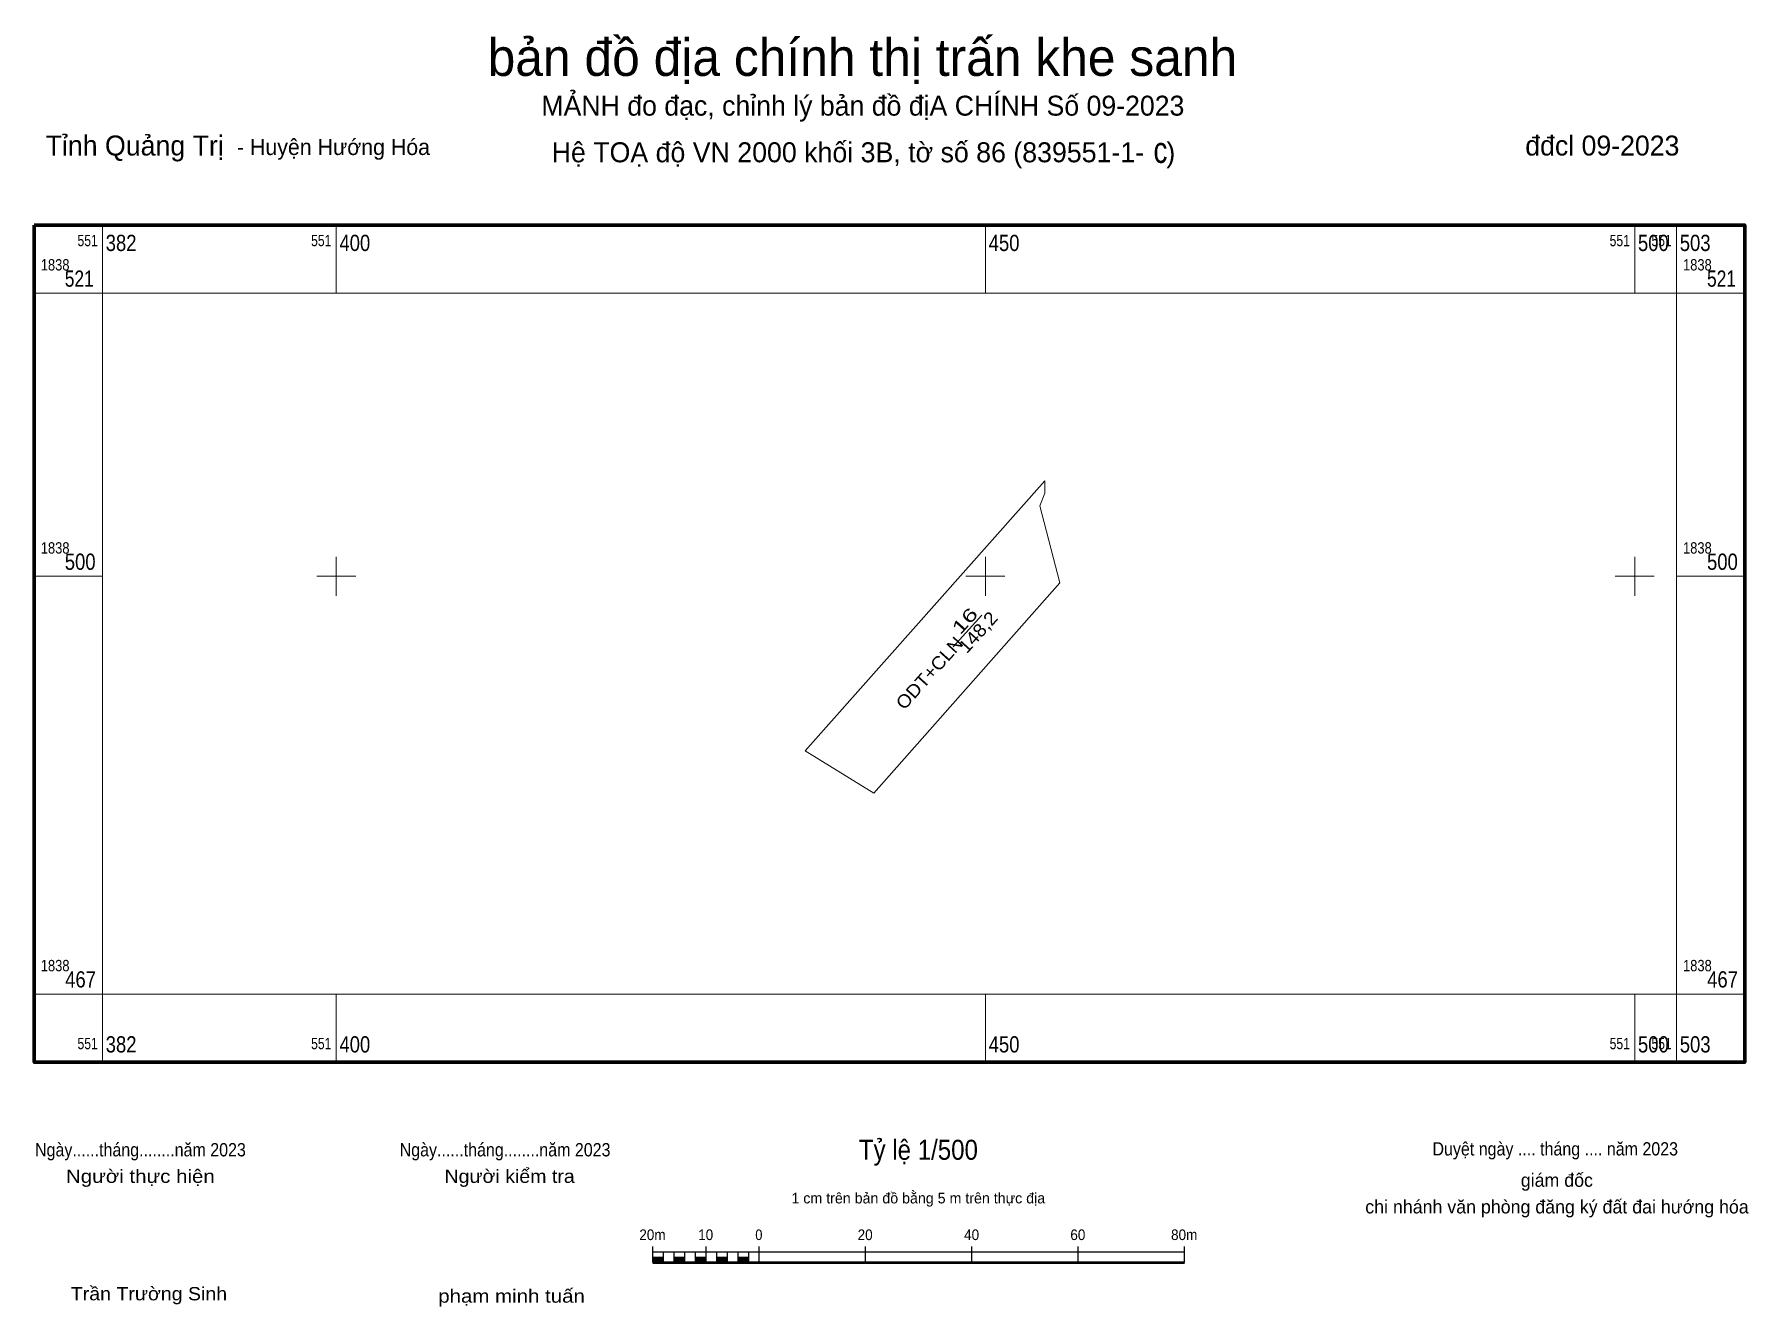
# Model space of a CAD drawing. Header units: metres. Extents: x 551377 to 551509, y 1838444 to 1838542.
import ezdxf
from ezdxf.enums import TextEntityAlignment as Align

# ---------------------------------------------------------------- set-up
doc = ezdxf.new("R2010")
doc.units = ezdxf.units.M
doc.header["$LTSCALE"] = 0.41
for name, color, linetype, lineweight in [('10', 7, 'Continuous', 13), ('13', 7, 'Continuous', 13), ('2', 7, 'Continuous', 25), ('63', 7, 'Continuous', 13)]:
    doc.layers.add(name, color=color, linetype=linetype, lineweight=lineweight)
doc.layers.add('36', color=7, linetype='Continuous')
doc.layers.add('4', color=7, linetype='Continuous')

msp = doc.modelspace()

# ---------------------------------------------------------------- hatches: boundary and pattern name
at = {"layer": '2'}
for points in [[(551424.39, 1838447.19), (551425.21, 1838447.19), (551425.21, 1838447.6), (551424.39, 1838447.6)], [(551426.03, 1838447.19), (551426.85, 1838447.19), (551426.85, 1838447.6), (551426.03, 1838447.6)], [(551427.67, 1838447.19), (551428.49, 1838447.19), (551428.49, 1838447.6), (551427.67, 1838447.6)], [(551429.31, 1838447.19), (551430.13, 1838447.19), (551430.13, 1838447.6), (551429.31, 1838447.6)], [(551430.95, 1838447.19), (551431.77, 1838447.19), (551431.77, 1838447.6), (551430.95, 1838447.6)]]:
    msp.add_hatch(color=256, dxfattribs=at).paths.add_polyline_path(points)

# ---------------------------------------------------------------- linework, layer by layer
at = {"layer": '10'}
msp.add_lwpolyline([(551454.58, 1838507.35), (551436.11, 1838486.57), (551441.41, 1838483.31), (551455.72, 1838499.49), (551454.18, 1838505.43), (551454.58, 1838506.41)], close=True, dxfattribs=at)
at = {"layer": '13'}
msp.add_line((551447.52, 1838494.58), (551449.71, 1838497.02), dxfattribs=at)
at = {"layer": '2'}
for p, q in [((551424.39, 1838447.19), (551424.39, 1838448.41)), ((551424.39, 1838448.01), (551465.34, 1838448.01)), ((551425.21, 1838447.19), (551425.21, 1838448.01)), ((551426.03, 1838447.19), (551426.03, 1838448.01)), ((551426.85, 1838447.19), (551426.85, 1838448.01)), ((551427.67, 1838447.19), (551427.67, 1838448.01)), ((551428.49, 1838447.19), (551428.49, 1838448.41)), ((551429.31, 1838447.19), (551429.31, 1838448.01)), ((551430.13, 1838447.19), (551430.13, 1838448.01)), ((551430.95, 1838447.19), (551430.95, 1838448.01)), ((551431.77, 1838447.19), (551431.77, 1838448.01)), ((551432.58, 1838447.19), (551432.58, 1838448.41)), ((551440.77, 1838447.19), (551440.77, 1838448.41)), ((551448.96, 1838447.19), (551448.96, 1838448.41)), ((551457.15, 1838447.19), (551457.15, 1838448.41)), ((551465.34, 1838447.19), (551465.34, 1838448.41))]:
    msp.add_line(p, q, dxfattribs=at)
at = {"layer": '2', "lineweight": 53}
msp.add_line((551424.39, 1838447.19), (551465.34, 1838447.19), dxfattribs=at)
at = {"layer": '2', "lineweight": 13}
for points in [[(551424.39, 1838447.19), (551425.21, 1838447.19), (551425.21, 1838447.6), (551424.39, 1838447.6)], [(551426.03, 1838447.19), (551426.85, 1838447.19), (551426.85, 1838447.6), (551426.03, 1838447.6)], [(551427.67, 1838447.19), (551428.49, 1838447.19), (551428.49, 1838447.6), (551427.67, 1838447.6)], [(551429.31, 1838447.19), (551430.13, 1838447.19), (551430.13, 1838447.6), (551429.31, 1838447.6)], [(551430.95, 1838447.19), (551431.77, 1838447.19), (551431.77, 1838447.6), (551430.95, 1838447.6)]]:
    msp.add_lwpolyline(points, close=True, dxfattribs=at)
at = {"layer": '63'}
for p, q in [((551382, 1838521.79), (551382, 1838527.04)), ((551400, 1838521.79), (551400, 1838527.04)), ((551450, 1838521.79), (551450, 1838527.04)), ((551500, 1838521.79), (551500, 1838527.04)), ((551503.22, 1838521.79), (551503.22, 1838527.04)), ((551382, 1838521.79), (551376.75, 1838521.79)), ((551503.22, 1838521.79), (551508.47, 1838521.79)), ((551400, 1838498.5), (551400, 1838501.5)), ((551450, 1838498.5), (551450, 1838501.5)), ((551500, 1838498.5), (551500, 1838501.5)), ((551382, 1838500), (551376.75, 1838500)), ((551398.5, 1838500), (551401.5, 1838500)), ((551448.5, 1838500), (551451.5, 1838500)), ((551498.5, 1838500), (551501.5, 1838500)), ((551503.22, 1838500), (551508.47, 1838500)), ((551382, 1838467.85), (551376.75, 1838467.85)), ((551382, 1838467.85), (551382, 1838462.6)), ((551400, 1838467.85), (551400, 1838462.6)), ((551450, 1838467.85), (551450, 1838462.6)), ((551500, 1838467.85), (551500, 1838462.6)), ((551503.22, 1838467.85), (551503.22, 1838462.6)), ((551503.22, 1838467.85), (551508.47, 1838467.85))]:
    msp.add_line(p, q, dxfattribs=at)
at = {"layer": '63', "lineweight": 70}
msp.add_lwpolyline([(551376.75, 1838527.04), (551508.47, 1838527.04), (551508.47, 1838462.6), (551376.75, 1838462.6)], close=True, dxfattribs=at)
at = {"layer": '63'}
msp.add_lwpolyline([(551382, 1838521.79), (551503.22, 1838521.79), (551503.22, 1838467.85), (551382, 1838467.85)], close=True, dxfattribs=at)

# ---------------------------------------------------------------- texts
at = {"layer": '13', "width": 1.45}
msp.add_text('16', height=1, rotation=47.956, dxfattribs=at).set_placement((551448.781, 1838496.24), align=Align.CENTER)
at = {"layer": '2'}
for s, height, p in [('bản đồ địa chính thị trấn khe sanh', 2.865, (551440.525, 1838538.52)), ('MẢNH đo đạc, chỉnh lý bản đồ địA CHÍNH Số 09-2023', 1.535, (551440.56, 1838535.46)), ('Hệ TOẠ độ VN 2000 khối 3B, tờ số 86 (839551-1-   )', 1.539, (551440.605, 1838531.87)), ('giám đốc', 1.024, (551494.005, 1838453.01)), ('1 cm trên bản đồ bằng 5 m trên thực địa', 0.8188, (551444.83, 1838451.73)), ('chi nhánh văn phòng đăng ký đất đai hướng hóa', 1.024, (551494.015, 1838450.96))]:
    msp.add_text(s, height=height, dxfattribs=at).set_placement(p, align=Align.CENTER)
for s, height, p in [('Tỉnh Quảng Trị ', 1.539, (551377.62, 1838532.39)), ('- Huyện Hướng Hóa', 1.228, (551392.36, 1838532.43))]:
    msp.add_text(s, height=height, dxfattribs=at).set_placement(p)
msp.add_text(' đđcl 09-2023', height=1.535, dxfattribs=at).set_placement((551503.44, 1838532.39), align=Align.RIGHT)
at = {"layer": '2', "width": 1.1}
msp.add_text('ODT+CLN', height=1, rotation=47.956, dxfattribs=at).set_placement((551448.371, 1838494.78), align=Align.RIGHT)
at = {"layer": '2'}
for s, height, width, p in [('Ngày......tháng........năm 2023', 1.024, 0.9, (551384.925, 1838455.35)), ('Ngày......tháng........năm 2023', 1.024, 0.9, (551413.005, 1838455.35)), ('Tỷ lệ 1/500', 1.54, 0.9, (551444.835, 1838455.09)), ('Duyệt ngày .... tháng .... năm 2023', 1.024, 0.9, (551493.88, 1838455.42)), ('Người thực hiện', 1.024, 1.15, (551384.92, 1838453.31)), ('Người kiểm tra', 1.024, 1.1, (551413.355, 1838453.31)), ('20m', 0.8188, 0.95, (551424.355, 1838448.91)), ('10', 0.8188, 0.95, (551428.455, 1838448.91)), ('0', 0.819, 0.9, (551432.55, 1838448.91)), ('20', 0.8188, 0.95, (551440.735, 1838448.91)), ('40', 0.8188, 0.95, (551448.935, 1838448.91)), ('60', 0.8188, 0.95, (551457.115, 1838448.91)), ('80m', 0.8188, 0.95, (551465.305, 1838448.91)), ('Trần Trường Sinh', 1.024, 1.1, (551385.58, 1838444.27)), ('phạm minh tuấn', 1.024, 1.15, (551413.505, 1838444.09))]:
    msp.add_text(s, height=height, dxfattribs=dict(at, width=width)).set_placement(p, align=Align.CENTER)
at = {"layer": '36', "width": 0.8}
msp.add_text('c', height=2, dxfattribs=at).set_placement((551463.475, 1838531.82), align=Align.CENTER)
at = {"layer": '4', "width": 1.1}
msp.add_text('148,2', height=1, rotation=47.956, dxfattribs=at).set_placement((551449.791, 1838495.36), align=Align.CENTER)
at = {"layer": '63'}
for s, height, width, p in [('551', 0.875, 0.8, (551381.64, 1838525.41)), ('551', 0.875, 0.8, (551399.63, 1838525.41)), ('551', 0.875, 0.8, (551499.63, 1838525.41)), ('551', 0.875, 0.8, (551502.85, 1838525.41)), ('521', 1.25, 0.8, (551381.33, 1838522.29)), ('521', 1.25, 0.8, (551507.8, 1838522.29)), ('500', 1.25, 0.85, (551381.47, 1838500.5)), ('500', 1.25, 0.85, (551507.94, 1838500.5)), ('467', 1.25, 0.85, (551381.5, 1838468.35)), ('467', 1.25, 0.85, (551507.95, 1838468.35)), ('551', 0.875, 0.8, (551381.64, 1838463.6)), ('551', 0.875, 0.8, (551399.63, 1838463.6)), ('551', 0.875, 0.8, (551499.63, 1838463.6)), ('551', 0.875, 0.8, (551502.85, 1838463.6))]:
    msp.add_text(s, height=height, dxfattribs=dict(at, width=width)).set_placement(p, align=Align.RIGHT)
at = {"layer": '63', "width": 0.85}
for s, height, p in [('382', 1.25, (551382.25, 1838525.04)), ('400', 1.25, (551400.25, 1838525.04)), ('450', 1.25, (551450.25, 1838525.04)), ('500', 1.25, (551500.25, 1838525.04)), ('503', 1.25, (551503.47, 1838525.04)), ('1838', 0.875, (551377.25, 1838523.54)), ('1838', 0.875, (551503.72, 1838523.54)), ('1838', 0.875, (551377.25, 1838501.75)), ('1838', 0.875, (551503.72, 1838501.75)), ('1838', 0.875, (551377.25, 1838469.6)), ('1838', 0.875, (551503.72, 1838469.6)), ('382', 1.25, (551382.25, 1838463.35)), ('400', 1.25, (551400.25, 1838463.35)), ('450', 1.25, (551450.25, 1838463.35)), ('500', 1.25, (551500.25, 1838463.35)), ('503', 1.25, (551503.47, 1838463.35))]:
    msp.add_text(s, height=height, dxfattribs=at).set_placement(p)

doc.saveas('drawing.dxf')
